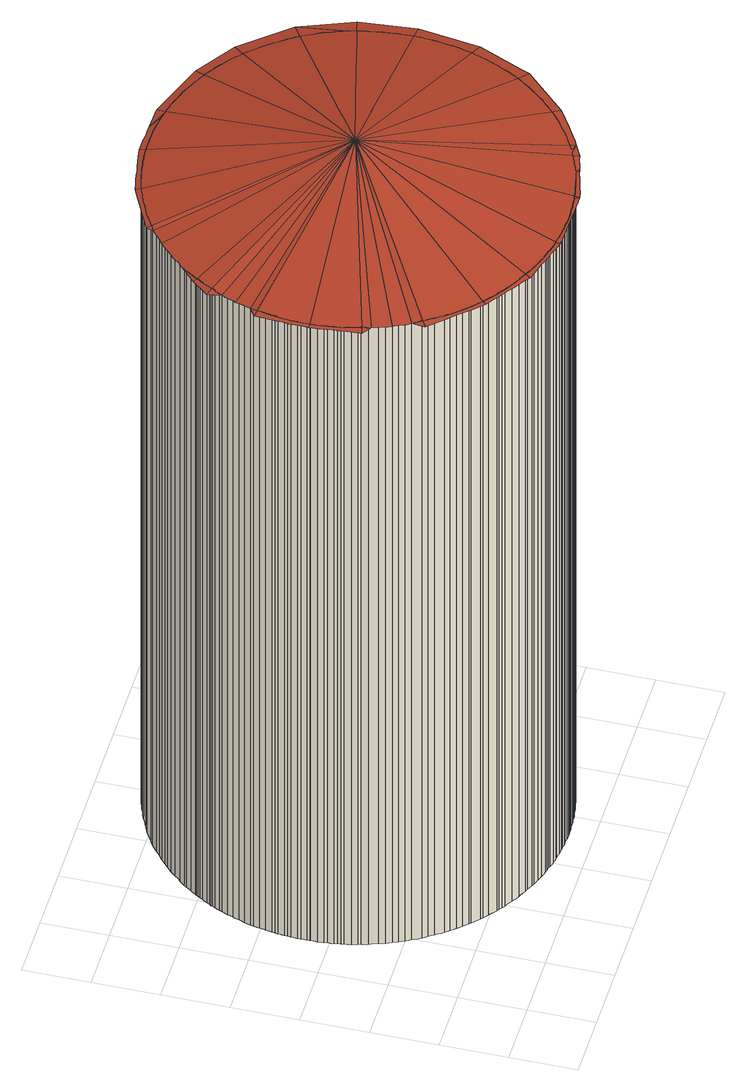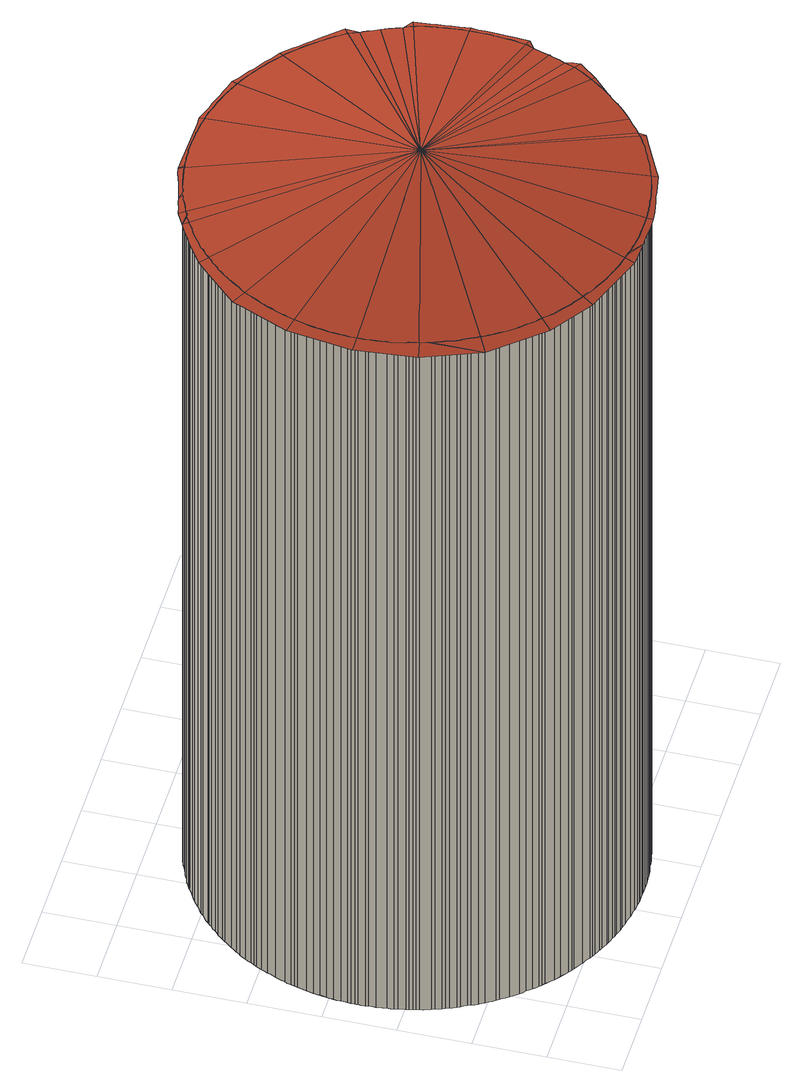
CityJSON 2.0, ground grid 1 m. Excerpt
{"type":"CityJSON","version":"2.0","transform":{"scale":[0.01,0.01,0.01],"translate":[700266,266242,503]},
"CityObjects":{
"building1":{"type":"Building","geometry":[{"type":"MultiSurface","lod":"3","boundaries":[[[0,1,2,3,4,5,6,7,8,9,10,11,12,13,14,15,16,17,18]],[[0,18,19,20,21,22,23,24,25,26,27,28,29,30,31,32,33,34,35,36,37]],[[0,37,38,39,40,41,42,43,44,45,46,47,48,49,50,51,52,53,54,55]],[[0,55,56,57,58,59,60,61,62,63,64,65,66,67,68,69,70,71,72,73,74]],[[0,74,75,76,77,78,79,80,81,82,83,84,85,86,87,88,89,90,91,92,93]],[[0,93,94,95,96,97,98,99,100,101,102,103,104,105,106,107,108]],[[0,108,109,110,111,112,113,114,115,116,117,118,119,120,121,122,123,124,125,126,127,128]],[[0,128,129,130,131,132,133,134,135,136,137,138,139,140,141,142,143,144,145,146,147,148]],[[0,148,149,150,151,152,153,154,155,156,157,158,159,160,161,162,163,164,165,166]],[[0,166,167,168,169,170,171,172,173,174,175,176,177,178,179,180,181,182,183,184,185]],[[0,185,186,187]],[[188,189,0,187,190]],[[0,189,191,192,193,194,195,196,197,198,199,200,201,202,203,204,205,206]],[[0,206,207,208,209,210,211,212,213,214,215,216]],[[217,0,216,218,219,220,221]],[[222,223,0,217,224]],[[225,0,223,226,227]],[[0,225,228,229,230]],[[0,230,231,232,233,234,235,236,237,238,239,240,241,242,243,244,245,246,247,248,249]],[[0,249,250,251,252,253,254,255,256,257,258,259,260,261,262,263,264,265,266,267,268]],[[269,270,0,268,271,272]],[[273,274,0,270,275]],[[276,277,0,274,278,279,280]],[[0,277,281,282,283,284]],[[0,284,285,286,287,288,289,290,291,292,293,294,295,296,297,298,299,300,301,302,303,304,305,306]],[[0,306,307,308,309,310,311,312,313,314,315,316,317,318,319,320,321,322,323,324]],[[0,324,325,326,327,328,329,330,331,332,333,334,335,336,337,338,339,340,341,342,343,344,345]],[[0,345,346,347,348,349,350,351,352,353,354,355,356,357,358,359,360,361,362,363,364,365,366,367,368,369,370,371,372]],[[0,372,373,374,375,376,377,378,379,380,381,382,383,384,385,386,387,388,389,390,391,392,393,394,395,396]],[[0,396,397,398,399,400,401,402,403]],[[0,403,404,405,406,407,408,409,410,411,412,413,414,415,416,417,418,419,420,421]],[[0,421,422,423,424,425,426,427,428,429,430,431,432,433,434,435,436,437,438,439,1]],[[440,283,282,281,277,441,442,443]],[[444,445,286,285,284,283,440,446]],[[447,288,287,286,445,448]],[[449,450,291,290,289,288,447,451]],[[452,294,292,291,450,453]],[[454,296,295,294,452,455]],[[456,298,297,296,454,457]],[[458,300,459,298,456,460]],[[301,300,458,461]],[[462,463,305,304,302,301,461,464]],[[306,305,463,465]],[[466,308,307,306,465,467]],[[468,469,311,310,309,308,466,470]],[[312,311,469,471]],[[313,312,471,472]],[[314,313,472,473]],[[474,475,317,316,315,314,473,476]],[[477,478,320,319,318,317,475,479]],[[480,481,324,323,322,320,478,482]],[[325,324,481,483]],[[484,328,326,325,483,485]],[[329,328,484,486]],[[487,331,330,329,486,488]],[[489,334,333,331,487,490]],[[491,337,336,334,489,492]],[[338,337,491,493]],[[339,338,493,494]],[[340,339,494,495]],[[496,343,342,340,495,497]],[[498,345,344,343,496,499]],[[346,345,498,500]],[[501,348,347,346,500,502]],[[503,351,350,348,501,504]],[[352,351,503,505]],[[354,352,505,506]],[[355,354,506,507]],[[508,358,357,355,507,509]],[[359,358,508,510]],[[360,359,510,511]],[[512,362,361,360,511,513]],[[363,362,512,514]],[[515,365,364,363,514,516]],[[366,365,515,517]],[[368,366,517,518]],[[369,368,518,519]],[[371,369,519,520]],[[372,371,520,521]],[[373,372,521,522]],[[523,376,374,373,522,524]],[[525,379,377,376,523,526]],[[527,382,380,379,525,528]],[[529,530,385,384,383,382,527,531]],[[532,389,387,385,530,533]],[[534,391,390,389,532,535]],[[392,391,534,536]],[[537,395,394,392,536,538]],[[539,540,541,400,398,397,396,395,537,542]],[[543,402,401,400,541,544]],[[403,402,543,545]],[[404,403,545,546]],[[547,548,408,407,405,404,546,549]],[[550,411,410,408,548,551]],[[552,413,412,411,550,553]],[[554,555,416,415,414,413,552,556]],[[417,416,555,557]],[[558,559,420,419,418,417,557,560]],[[421,420,559,561]],[[562,423,422,421,561,563]],[[564,425,424,423,562,565]],[[566,428,427,425,564,567]],[[568,430,429,428,566,569]],[[431,430,568,570]],[[571,572,434,433,432,431,570,573]],[[574,436,435,434,572,575]],[[576,438,437,436,574,577]],[[578,1,439,438,576,579]],[[580,3,2,1,578,581]],[[4,3,580,582]],[[5,4,582,583]],[[584,7,6,5,583,585]],[[586,9,8,7,584,587]],[[588,589,12,11,10,9,586,590]],[[591,592,15,14,13,12,589,593]],[[594,17,16,15,592,595]],[[18,17,594,596]],[[19,18,596,597]],[[598,599,22,21,20,19,597,600]],[[601,24,23,22,599,602]],[[603,26,25,24,601,604]],[[605,28,27,26,603,606]],[[607,30,29,28,605,608]],[[609,32,31,30,607,610]],[[611,34,33,32,609,612]],[[35,34,611,613]],[[36,35,613,614]],[[615,38,37,36,614,616]],[[617,40,39,38,615,618]],[[41,40,617,619]],[[620,43,42,41,619,621]],[[622,623,46,45,44,43,620,624]],[[625,48,47,46,623,626]],[[49,48,625,627]],[[628,51,50,49,627,629]],[[52,51,628,630]],[[53,52,630,631]],[[54,53,631,632]],[[55,54,632,633]],[[634,635,636,60,58,57,56,55,633,637]],[[61,60,636,638]],[[639,63,62,61,638,640]],[[64,63,639,641]],[[65,64,641,642]],[[643,67,66,65,642,644]],[[68,67,643,645]],[[646,70,69,68,645,647]],[[71,70,646,648]],[[649,73,72,71,648,650]],[[651,652,76,75,74,73,649,653]],[[654,655,79,78,77,76,652,656]],[[80,79,655,657]],[[658,659,83,82,81,80,657,660]],[[661,662,86,85,84,83,659,663]],[[664,88,87,86,662,665]],[[666,90,89,88,664,667]],[[668,92,91,90,666,669]],[[93,92,668,670]],[[94,93,670,671]],[[672,673,97,96,95,94,671,674]],[[675,99,98,97,673,676]],[[677,678,102,101,100,99,675,679]],[[103,102,678,680]],[[104,103,680,681]],[[682,683,107,106,105,104,681,684]],[[685,686,687,111,110,109,108,107,683,688]],[[112,111,687,689]],[[113,112,689,690]],[[691,115,114,113,690,692]],[[116,115,691,693]],[[694,118,117,116,693,695]],[[119,118,694,696]],[[697,121,120,119,696,698]],[[122,121,697,699]],[[123,122,699,700]],[[701,125,124,123,700,702]],[[126,125,701,703]],[[704,705,129,128,127,126,703,706]],[[707,708,133,132,130,129,705,709]],[[710,711,136,135,134,133,708,712]],[[713,139,137,136,711,714]],[[140,139,713,715]],[[141,140,715,716]],[[717,143,142,141,716,718]],[[144,143,717,719]],[[720,146,145,144,719,721]],[[722,148,147,146,720,723]],[[724,725,151,150,149,148,722,726]],[[152,151,725,727]],[[153,152,727,728]],[[729,155,154,153,728,730]],[[731,157,156,155,729,732]],[[733,159,158,157,731,734]],[[735,161,160,159,733,736]],[[737,738,165,164,162,161,735,739]],[[740,741,168,167,166,165,738,742]],[[169,168,741,743]],[[744,171,170,169,743,745]],[[746,173,172,171,744,747]],[[748,749,176,175,174,173,746,750]],[[751,752,179,178,177,176,749,753]],[[754,755,183,182,180,179,752,756]],[[184,183,755,757]],[[758,186,185,184,757,759]],[[760,190,187,186,758,761]],[[188,190,760,762]],[[189,188,762,763]],[[191,189,763,764]],[[765,193,192,191,764,766]],[[194,193,765,767]],[[768,196,195,194,767,769]],[[770,198,197,196,768,771]],[[772,200,199,198,770,773]],[[201,200,772,774]],[[775,203,202,201,774,776]],[[777,205,204,203,775,778]],[[206,205,777,779]],[[207,206,779,780]],[[208,207,780,781]],[[210,208,781,782]],[[783,213,211,210,782,784]],[[214,213,783,785]],[[215,214,785,786]],[[216,215,786,787]],[[218,216,787,788]],[[789,221,220,218,788,790]],[[217,221,789,791]],[[224,217,791,792]],[[222,224,792,793]],[[794,226,223,222,793,795]],[[227,226,794,796]],[[225,227,796,797]],[[228,225,797,798]],[[799,800,231,230,229,228,798,801]],[[802,233,232,231,800,803]],[[804,236,235,233,802,805]],[[237,236,804,806]],[[238,237,806,807]],[[808,240,239,238,807,809]],[[241,240,808,810]],[[242,241,810,811]],[[812,244,243,242,811,813]],[[245,244,812,814]],[[815,248,247,245,814,816]],[[249,248,815,817]],[[250,249,817,818]],[[819,252,251,250,818,820]],[[821,254,253,252,819,822]],[[255,254,821,823]],[[824,257,256,255,823,825]],[[258,257,824,826]],[[260,258,826,827]],[[261,260,827,828]],[[829,264,263,261,828,830]],[[831,266,265,264,829,832]],[[267,266,831,833]],[[834,835,269,271,268,267,833,836]],[[837,275,270,269,835,838]],[[273,275,837,839]],[[274,273,839,840]],[[841,279,278,274,840,842]],[[280,279,841,843]],[[441,277,276,280,843,844]],[[470,466,467]],[[476,473,472]],[[482,478,477]],[[520,518,517,516]],[[531,527,528]],[[543,540,539,538,534]],[[542,537,538]],[[544,541,540]],[[593,589,588]],[[600,597,596]],[[602,599,598]],[[606,603,604]],[[610,607,608]],[[616,613,611]],[[624,620,621]],[[656,652,651]],[[674,671,670]],[[679,675,676]],[[685,683,682]],[[714,711,710]],[[734,731,732]],[[739,735,736]],[[745,741,740]],[[753,749,748]],[[761,758,759]],[[782,781,780]],[[809,806,804]],[[818,815,816]],[[835,834,833,831,832,829,830,828,827,826,824,825,823,822,819,820,816,812,813,810,808,804,805,802,803,801,798,797,796,794,795,793,792,791,790,788,787,785,783,784,782,779,777,778,775,776,772,773,771,768,769,767,765,766,764,763,762,760,761,757,755,754,756,752,751,748,750,746,747,744,745,742,738,737,739,733,732,729,730,728,725,726,723,720,721,717,718,715,713,710,712,708,707,709,705,706,703,702,700,699,697,698,696,695,693,692,690,687,686,682,684,680,678,677,676,673,672,674,670,668,669,667,664,665,662,663,659,660,655,654,656,653,649,650,648,647,645,644,642,639,640,636,635,634,632,631,630,629,627,626,623,622,621,619,618,615,611,612,609,608,605,604,601,598,600,594,595,592,591,593,590,586,587,585,582,580,581,578,576,577,575,572,571,573,570,569,564,565,562,561,558,560,557,554,556,553,550,548,549,546,545,534,535,533,530,529,528,525,526,523,524,522,521,516,514,513,510,508,509,507,506,505,503,504,502,500,498,496,497,494,493,492,490,488,486,485,483,480,477,479,475,474,472,471,469,468,467,465,462,464,461,460,457,455,452,450,451,448,445,446,442,441,844,841,842,840,839,837,838]],[[845,846,18,17,16,15,14,13,12,11,10,9,8,7,6,5,4,3,2,1,847]],[[848,37,36,35,34,33,32,31,30,29,28,27,26,25,24,23,22,21,20,19,18,846]],[[848,849,55,54,53,52,51,50,49,48,47,46,45,44,43,42,41,40,39,38,37]],[[59,58,57,56,55,849]],[[59,74,73,72,71,70,69,68,67,66,65,64,63,62,61,60]],[[850,93,92,91,90,89,88,87,86,85,84,83,82,81,80,79,78,77,76,75,74,59]],[[850,851,108,107,106,105,104,103,102,101,100,99,98,97,96,95,94,93]],[[851,852,128,127,126,125,124,123,122,121,120,119,118,117,116,115,114,113,112,111,110,109,108]],[[852,131,130,129,128]],[[131,853,854,855,856,857,148,147,146,145,144,143,142,141,140,139,138,137,136,135,134,133,132]],[[858,859,860,861,862,863,864,865,166,165,164,163,162,161,160,159,158,157,156,155,154,153,152,151,150,149,148,857]],[[865,866,867,868,185,184,183,182,181,180,179,178,177,176,175,174,173,172,171,170,169,168,167,166]],[[868,187,186,185]],[[869,206,205,204,203,202,201,200,199,198,197]],[[870,871,872,216,215,214,213,212,211,210,209,208,207,206,869]],[[872,873,217,221,220,219,218,216]],[[226,223,222]],[[874,230,229,228,225]],[[875,876,877,878,879,880,881,882,249,248,247,246,245,244,243,242,241,240,239,238,237,236,235,234,233,232,231,230,874]],[[883,884,885,886,887,888,268,267,266,265,264,263,262,261,260,259,258,257,256,255,254,253,252,251,250,249,882]],[[271,268,888,270,269,272]],[[889,284,283,282,281,277]],[[890,891,892,893,894,895,896,306,305,304,303,302,301,300,299,298,297,296,295,294,293,292,291,290,289,288,287,286,285,284,889]],[[896,897,898,899,900,901,902,903,904,324,323,322,321,320,319,318,317,316,315,314,313,312,311,310,309,308,307,306]],[[905,906,907,908,909,910,911,912,345,344,343,342,341,340,339,338,337,336,335,334,333,332,331,330,329,328,327,326,325,324,904]],[[912,913,914,370,369,368,367,366,365,364,363,362,361,360,359,358,357,356,355,354,353,352,351,350,349,348,347,346,345]],[[370,915,916,917,918,919,386,385,384,383,382,381,380,379,378,377,376,375,374,373,372]],[[387,386,920,921,922,396,395,394,393,392,391,390,389,388]],[[399,398,397,396,922]],[[399,403,402,401,400]],[[923,924,925,926,927,421,420,419,418,417,416,415,414,413,412,411,410,409,408,407,406,405,404,403,399]],[[927,928,847,1,439,438,437,436,435,434,433,432,431,430,429,428,427,426,425,424,423,422,421]],[[370,372,371]]],"semantics":{"surfaces":[{"type":"RoofSurface","Flaeche":1.25,"Neigung":12.46,"Ausrichtung":114.01},{"type":"RoofSurface","Flaeche":1.33,"Neigung":12.56,"Ausrichtung":98.65},{"type":"RoofSurface","Flaeche":1.23,"Neigung":12.56,"Ausrichtung":84.18},{"type":"RoofSurface","Flaeche":1.21,"Neigung":12.52,"Ausrichtung":68.52},{"type":"RoofSurface","Flaeche":1.3,"Neigung":12.61,"Ausrichtung":49.27},{"type":"RoofSurface","Flaeche":1.04,"Neigung":12.71,"Ausrichtung":33.56},{"type":"RoofSurface","Flaeche":1.38,"Neigung":12.88,"Ausrichtung":19.41},{"type":"RoofSurface","Flaeche":1.25,"Neigung":12.97,"Ausrichtung":1.56},{"type":"RoofSurface","Flaeche":1.21,"Neigung":12.99,"Ausrichtung":-10.76},{"type":"RoofSurface","Flaeche":1.19,"Neigung":12.92,"Ausrichtung":-25.69},{"type":"RoofSurface","Flaeche":0.134,"Neigung":17.94,"Ausrichtung":-79.99},{"type":"RoofSurface","Flaeche":0.44,"Neigung":13.12,"Ausrichtung":-35.19},{"type":"RoofSurface","Flaeche":1.39,"Neigung":13.12,"Ausrichtung":-43.68},{"type":"RoofSurface","Flaeche":0.478,"Neigung":12.81,"Ausrichtung":-50.8},{"type":"RoofSurface","Flaeche":0.279,"Neigung":14.88,"Ausrichtung":-97.72},{"type":"RoofSurface","Flaeche":0.371,"Neigung":12.92,"Ausrichtung":-66.96},{"type":"RoofSurface","Flaeche":0.372,"Neigung":12.89,"Ausrichtung":-72.32},{"type":"RoofSurface","Flaeche":0.18,"Neigung":17.39,"Ausrichtung":-33.19},{"type":"RoofSurface","Flaeche":1.22,"Neigung":12.59,"Ausrichtung":-87.34},{"type":"RoofSurface","Flaeche":1.17,"Neigung":12.55,"Ausrichtung":-96.11},{"type":"RoofSurface","Flaeche":0.213,"Neigung":15.43,"Ausrichtung":-144.02},{"type":"RoofSurface","Flaeche":0.452,"Neigung":12.73,"Ausrichtung":-109.01},{"type":"RoofSurface","Flaeche":0.452,"Neigung":12.71,"Ausrichtung":-116.3},{"type":"RoofSurface","Flaeche":0.25,"Neigung":15.44,"Ausrichtung":-84.17},{"type":"RoofSurface","Flaeche":1.48,"Neigung":12.5,"Ausrichtung":-133.31},{"type":"RoofSurface","Flaeche":1.29,"Neigung":12.51,"Ausrichtung":-146.46},{"type":"RoofSurface","Flaeche":1.25,"Neigung":12.54,"Ausrichtung":-163.09},{"type":"RoofSurface","Flaeche":1.54,"Neigung":12.64,"Ausrichtung":-178.94},{"type":"RoofSurface","Flaeche":1.32,"Neigung":12.65,"Ausrichtung":165.22},{"type":"RoofSurface","Flaeche":0.332,"Neigung":12.54,"Ausrichtung":154.97},{"type":"RoofSurface","Flaeche":1.13,"Neigung":12.59,"Ausrichtung":148.43},{"type":"RoofSurface","Flaeche":1.28,"Neigung":12.49,"Ausrichtung":134.58},{"type":"WallSurface"},{"type":"GroundSurface"},{"type":"RoofSurface","Flaeche":0.163,"Neigung":12.46,"Ausrichtung":114},{"type":"RoofSurface","Flaeche":0.169,"Neigung":12.56,"Ausrichtung":98.65},{"type":"RoofSurface","Flaeche":0.171,"Neigung":12.56,"Ausrichtung":84.18},{"type":"RoofSurface","Flaeche":0.11,"Neigung":12.52,"Ausrichtung":68.52},{"type":"RoofSurface","Flaeche":0.075,"Neigung":12.52,"Ausrichtung":68.52},{"type":"RoofSurface","Flaeche":0.194,"Neigung":12.61,"Ausrichtung":49.27},{"type":"RoofSurface","Flaeche":0.133,"Neigung":12.71,"Ausrichtung":33.56},{"type":"RoofSurface","Flaeche":0.131,"Neigung":12.88,"Ausrichtung":19.41},{"type":"RoofSurface","Flaeche":0.0292,"Neigung":12.97,"Ausrichtung":1.4},{"type":"RoofSurface","Flaeche":0.0546,"Neigung":12.97,"Ausrichtung":1.4},{"type":"RoofSurface","Flaeche":0.0623,"Neigung":12.98,"Ausrichtung":-10.62},{"type":"RoofSurface","Flaeche":0.0587,"Neigung":12.91,"Ausrichtung":-25.64},{"type":"RoofSurface","Flaeche":0.00385,"Neigung":17.94,"Ausrichtung":-79.99},{"type":"RoofSurface","Flaeche":0.0123,"Neigung":13.12,"Ausrichtung":-43.68},{"type":"RoofSurface","Flaeche":0.0286,"Neigung":12.82,"Ausrichtung":-50.58},{"type":"RoofSurface","Flaeche":0.0105,"Neigung":14.93,"Ausrichtung":-98.04},{"type":"RoofSurface","Flaeche":8e-06,"Neigung":12.9,"Ausrichtung":-70.22},{"type":"RoofSurface","Flaeche":0.00633,"Neigung":17.39,"Ausrichtung":-33.19},{"type":"RoofSurface","Flaeche":0.0563,"Neigung":12.58,"Ausrichtung":-87.14},{"type":"RoofSurface","Flaeche":0.0518,"Neigung":12.55,"Ausrichtung":-96.06},{"type":"RoofSurface","Flaeche":0.0068,"Neigung":15.43,"Ausrichtung":-144.02},{"type":"RoofSurface","Flaeche":0.00938,"Neigung":15.44,"Ausrichtung":-84.17},{"type":"RoofSurface","Flaeche":0.0655,"Neigung":12.49,"Ausrichtung":-133.63},{"type":"RoofSurface","Flaeche":0.0479,"Neigung":12.51,"Ausrichtung":-146.31},{"type":"RoofSurface","Flaeche":0.0481,"Neigung":12.53,"Ausrichtung":-163.05},{"type":"RoofSurface","Flaeche":0.046,"Neigung":12.64,"Ausrichtung":-178.61},{"type":"RoofSurface","Flaeche":0.0324,"Neigung":12.64,"Ausrichtung":164.75},{"type":"RoofSurface","Flaeche":0.023,"Neigung":12.64,"Ausrichtung":164.64},{"type":"RoofSurface","Flaeche":0.0133,"Neigung":12.54,"Ausrichtung":154.97},{"type":"RoofSurface","Flaeche":0.00524,"Neigung":12.54,"Ausrichtung":154.97},{"type":"RoofSurface","Flaeche":0.0806,"Neigung":12.58,"Ausrichtung":148.83},{"type":"RoofSurface","Flaeche":0.139,"Neigung":12.49,"Ausrichtung":134.79},{"type":"RoofSurface","Flaeche":0.000139,"Neigung":12.64,"Ausrichtung":-178.94}],"values":[0,1,2,3,4,5,6,7,8,9,10,11,12,13,14,15,16,17,18,19,20,21,22,23,24,25,26,27,28,29,30,31,32,32,32,32,32,32,32,32,32,32,32,32,32,32,32,32,32,32,32,32,32,32,32,32,32,32,32,32,32,32,32,32,32,32,32,32,32,32,32,32,32,32,32,32,32,32,32,32,32,32,32,32,32,32,32,32,32,32,32,32,32,32,32,32,32,32,32,32,32,32,32,32,32,32,32,32,32,32,32,32,32,32,32,32,32,32,32,32,32,32,32,32,32,32,32,32,32,32,32,32,32,32,32,32,32,32,32,32,32,32,32,32,32,32,32,32,32,32,32,32,32,32,32,32,32,32,32,32,32,32,32,32,32,32,32,32,32,32,32,32,32,32,32,32,32,32,32,32,32,32,32,32,32,32,32,32,32,32,32,32,32,32,32,32,32,32,32,32,32,32,32,32,32,32,32,32,32,32,32,32,32,32,32,32,32,32,32,32,32,32,32,32,32,32,32,32,32,32,32,32,32,32,32,32,32,32,32,32,32,32,32,32,32,32,32,32,32,32,32,32,32,32,32,32,32,32,32,32,32,32,32,33,33,33,33,33,33,33,33,33,33,33,33,33,33,33,33,33,33,33,33,33,33,33,33,33,33,33,33,33,34,35,36,37,38,39,40,41,42,43,44,45,46,47,48,49,50,51,52,53,54,55,56,57,58,59,60,61,62,63,64,65,66]}}]}
},
"vertices":[
[370,345,1266],[619,177,1200],[622,181,1200],[624,185,1200],[627,190,1200],[629,194,1200],[631,198,1200],[633,202,1200],[635,206,1200],[638,211,1200],[639,215,1200],[641,219,1200],[643,224,1200],[645,228,1200],[647,233,1200],[648,237,1200],[650,241,1200],[651,246,1200],[653,251,1200],[654,255,1200],[655,260,1200],[656,264,1200],[658,269,1200],[659,273,1200],[660,278,1200],[661,283,1200],[661,287,1200],[662,292,1200],[663,297,1200],[664,301,1200],[664,306,1200],[665,311,1200],[665,316,1200],[665,320,1200],[666,325,1200],[666,330,1200],[666,335,1200],[666,338,1200],[666,339,1200],[666,344,1200],[666,349,1200],[665,353,1200],[665,358,1200],[665,363,1200],[664,368,1200],[664,372,1200],[663,377,1200],[663,382,1200],[662,386,1200],[661,391,1200],[660,396,1200],[659,401,1200],[658,405,1201],[657,410,1201],[656,414,1201],[655,418,1201],[655,419,1201],[654,423,1201],[652,428,1201],[646,504,1196],[651,433,1201],[649,437,1201],[648,441,1201],[646,446,1201],[644,450,1201],[642,455,1201],[641,459,1201],[639,464,1201],[637,468,1201],[634,472,1201],[632,476,1201],[630,480,1201],[628,485,1201],[626,489,1201],[624,491,1201],[623,493,1201],[621,497,1201],[618,501,1201],[616,505,1201],[613,509,1201],[610,513,1201],[607,517,1200],[605,520,1200],[602,524,1200],[599,528,1200],[596,532,1200],[593,535,1200],[590,539,1200],[586,542,1200],[583,546,1200],[580,549,1200],[577,553,1200],[573,556,1201],[570,559,1201],[566,562,1200],[563,566,1200],[559,569,1200],[556,572,1200],[552,575,1200],[548,578,1200],[544,580,1200],[541,583,1200],[537,586,1200],[533,589,1200],[529,591,1200],[525,594,1200],[521,596,1200],[517,599,1200],[515,600,1200],[512,601,1200],[508,603,1200],[504,606,1199],[500,608,1199],[496,610,1199],[491,612,1199],[487,614,1199],[483,616,1199],[478,618,1199],[474,620,1199],[470,621,1199],[465,623,1199],[461,624,1199],[456,626,1199],[452,627,1199],[447,629,1199],[443,630,1199],[438,631,1199],[433,632,1199],[430,633,1199],[429,633,1199],[424,634,1199],[396,648,1196],[419,635,1199],[415,636,1199],[410,637,1198],[405,637,1198],[401,638,1198],[396,639,1198],[395,639,1198],[391,639,1198],[386,640,1198],[382,640,1198],[377,640,1198],[372,640,1198],[368,640,1198],[363,640,1198],[358,640,1198],[353,640,1198],[348,640,1198],[344,640,1198],[339,639,1198],[334,639,1198],[330,638,1198],[325,638,1198],[320,637,1198],[316,636,1198],[311,636,1197],[306,635,1197],[302,634,1197],[297,633,1198],[292,632,1198],[288,631,1198],[283,629,1198],[280,628,1198],[279,628,1198],[274,627,1198],[270,625,1198],[269,625,1198],[265,624,1198],[260,622,1198],[256,620,1198],[252,619,1198],[247,617,1198],[243,615,1197],[239,613,1197],[234,611,1197],[230,609,1197],[226,607,1197],[222,605,1197],[217,603,1198],[213,600,1198],[210,598,1198],[209,598,1198],[205,595,1198],[201,593,1198],[200,592,1198],[197,590,1197],[193,588,1196],[178,576,1196],[170,570,1196],[185,582,1196],[163,564,1196],[160,561,1196],[156,558,1196],[149,551,1196],[146,548,1196],[143,544,1196],[137,537,1196],[133,534,1196],[130,530,1196],[127,526,1196],[124,523,1196],[122,519,1197],[119,515,1197],[116,511,1197],[113,507,1197],[111,504,1197],[111,503,1198],[108,499,1198],[106,496,1198],[106,495,1198],[103,491,1198],[102,489,1198],[101,487,1198],[99,483,1198],[96,479,1198],[96,478,1199],[88,462,1196],[94,474,1198],[92,471,1197],[92,470,1197],[90,466,1197],[81,444,1196],[79,440,1196],[84,453,1196],[72,417,1196],[78,435,1196],[75,426,1196],[71,412,1197],[70,408,1198],[69,406,1198],[69,403,1198],[68,398,1198],[67,394,1198],[67,393,1198],[66,389,1198],[65,384,1198],[65,380,1198],[64,375,1197],[64,370,1197],[63,366,1197],[63,361,1197],[62,356,1197],[62,352,1197],[62,347,1197],[62,342,1197],[62,338,1197],[62,337,1197],[62,333,1197],[62,329,1197],[62,328,1197],[62,323,1197],[62,318,1197],[63,314,1197],[63,309,1197],[64,304,1197],[64,299,1197],[65,295,1197],[66,290,1197],[66,286,1197],[66,285,1197],[67,281,1197],[68,277,1198],[68,276,1198],[69,271,1198],[70,267,1198],[71,262,1198],[73,258,1198],[73,257,1198],[75,248,1197],[77,244,1196],[74,253,1198],[74,253,1197],[83,226,1196],[87,217,1196],[80,235,1196],[97,196,1196],[100,192,1196],[89,213,1196],[91,209,1196],[95,200,1196],[102,188,1197],[104,184,1197],[107,180,1198],[107,178,1198],[109,176,1198],[112,172,1198],[115,168,1198],[117,164,1198],[120,160,1198],[123,156,1198],[126,152,1197],[129,149,1197],[129,148,1197],[132,145,1197],[135,141,1197],[138,138,1197],[141,134,1197],[144,131,1197],[147,128,1197],[151,124,1197],[154,121,1197],[158,117,1197],[161,115,1197],[161,114,1197],[165,111,1197],[168,108,1197],[172,105,1197],[176,102,1197],[180,99,1197],[183,96,1197],[187,93,1197],[191,91,1197],[195,88,1197],[199,85,1197],[203,83,1197],[207,80,1197],[211,78,1197],[215,76,1197],[219,73,1197],[223,71,1197],[227,69,1197],[228,69,1198],[232,67,1198],[236,65,1198],[240,63,1198],[245,61,1197],[245,60,1197],[249,59,1197],[254,57,1197],[258,55,1197],[262,54,1197],[263,54,1197],[267,52,1197],[271,51,1197],[272,51,1197],[276,49,1197],[281,48,1197],[285,47,1197],[290,46,1197],[294,44,1197],[298,43,1197],[299,43,1197],[304,42,1197],[308,41,1197],[311,41,1198],[313,41,1197],[318,40,1197],[322,39,1197],[323,39,1197],[327,39,1197],[332,38,1197],[336,38,1197],[339,37,1197],[341,37,1197],[346,37,1197],[347,37,1197],[351,37,1197],[355,36,1197],[360,36,1197],[365,36,1197],[369,36,1197],[374,36,1197],[379,37,1197],[384,37,1197],[389,37,1197],[393,38,1197],[397,38,1197],[398,38,1197],[403,39,1197],[409,32,1196],[407,40,1198],[408,40,1198],[412,40,1198],[417,41,1197],[418,41,1197],[421,42,1197],[426,43,1197],[427,43,1197],[431,44,1197],[435,45,1197],[436,45,1197],[440,46,1197],[444,47,1197],[449,49,1197],[454,50,1197],[464,47,1196],[458,51,1197],[462,53,1197],[463,53,1197],[467,54,1197],[471,56,1198],[476,58,1198],[480,59,1198],[480,60,1198],[485,61,1198],[488,63,1198],[489,64,1198],[493,66,1198],[511,64,1196],[498,67,1198],[502,70,1198],[506,72,1198],[507,72,1198],[510,74,1198],[514,77,1198],[515,77,1198],[518,79,1198],[522,81,1198],[523,81,1198],[527,84,1198],[530,86,1198],[534,89,1198],[538,92,1198],[542,95,1198],[546,97,1198],[550,100,1198],[553,103,1199],[557,106,1199],[561,109,1199],[564,112,1199],[566,114,1199],[568,116,1199],[571,119,1199],[575,122,1199],[578,126,1199],[579,127,1199],[581,129,1199],[585,132,1199],[588,136,1199],[591,139,1199],[594,143,1199],[597,147,1199],[600,150,1199],[603,154,1200],[606,158,1200],[609,162,1200],[611,166,1200],[614,169,1200],[617,173,1200],[107,180,31],[100,192,31],[102,188,31],[104,184,31],[109,176,31],[112,172,31],[107,178,31],[117,164,31],[115,168,31],[123,156,31],[126,152,31],[120,160,31],[132,145,31],[129,149,31],[138,138,31],[135,141,31],[144,131,31],[141,134,31],[151,124,31],[148,127,1197],[148,127,31],[154,121,31],[161,114,31],[165,111,31],[158,117,31],[168,108,31],[176,102,31],[172,105,31],[183,96,31],[187,93,31],[180,99,31],[191,91,31],[195,88,31],[199,85,31],[207,80,31],[211,78,31],[203,83,31],[219,73,31],[223,71,31],[215,76,31],[232,67,31],[236,65,31],[228,69,31],[240,63,31],[249,59,31],[245,61,31],[254,57,31],[262,54,31],[258,55,31],[271,51,31],[267,52,31],[281,48,31],[276,49,31],[285,47,31],[290,46,31],[294,44,31],[304,42,31],[299,43,31],[311,41,31],[308,41,31],[313,41,31],[322,39,31],[318,40,31],[332,38,31],[327,39,31],[336,38,31],[341,37,31],[346,37,31],[355,36,31],[351,37,31],[360,36,31],[365,36,31],[374,36,31],[369,36,31],[379,37,31],[389,37,31],[384,37,31],[393,38,31],[398,38,31],[403,39,31],[407,40,31],[408,40,31],[412,40,31],[421,42,31],[417,41,31],[431,44,31],[426,43,31],[440,46,31],[435,45,31],[449,49,31],[454,50,31],[444,47,31],[463,53,31],[458,51,31],[471,56,31],[467,54,31],[476,58,31],[485,61,31],[480,60,31],[489,64,31],[493,66,31],[498,67,31],[488,63,31],[506,72,31],[502,70,31],[507,72,31],[510,74,31],[518,79,31],[522,81,31],[514,77,31],[530,86,31],[527,84,31],[538,92,31],[534,89,31],[546,97,31],[550,100,31],[542,95,31],[553,103,31],[561,109,31],[564,112,31],[557,106,31],[566,114,31],[571,119,31],[568,116,31],[578,126,31],[575,122,31],[585,132,31],[581,129,31],[591,139,31],[588,136,31],[594,143,31],[600,150,31],[603,154,31],[597,147,31],[609,162,31],[606,158,31],[614,169,31],[611,166,31],[619,177,31],[617,173,31],[624,185,31],[622,181,31],[627,190,31],[629,194,31],[633,202,31],[631,198,31],[638,211,31],[635,206,31],[641,219,31],[643,224,31],[639,215,31],[647,233,31],[648,237,31],[645,228,31],[651,246,31],[650,241,31],[653,251,31],[654,255,31],[656,264,31],[658,269,31],[655,260,31],[660,278,31],[659,273,31],[661,287,31],[661,283,31],[663,297,31],[662,292,31],[664,306,31],[664,301,31],[665,316,31],[665,311,31],[666,325,31],[665,320,31],[666,330,31],[666,335,31],[666,339,31],[666,338,31],[666,349,31],[666,344,31],[665,353,31],[665,363,31],[665,358,31],[664,372,31],[663,377,31],[664,368,31],[662,386,31],[663,382,31],[661,391,31],[659,401,31],[660,396,31],[658,405,31],[657,410,31],[656,414,31],[655,418,31],[654,423,31],[652,428,31],[651,433,31],[655,419,31],[649,437,31],[646,446,31],[648,441,31],[644,450,31],[642,455,31],[639,464,31],[641,459,31],[637,468,31],[632,476,31],[634,472,31],[630,480,31],[626,489,31],[628,485,31],[623,493,31],[621,497,31],[624,491,31],[616,505,31],[613,509,31],[618,501,31],[610,513,31],[605,520,31],[602,524,31],[607,517,31],[596,532,31],[593,535,31],[599,528,31],[586,542,31],[590,539,31],[580,549,31],[583,546,31],[573,556,31],[577,553,31],[570,559,31],[566,562,31],[559,569,31],[556,572,31],[563,566,31],[548,578,31],[552,575,31],[541,583,31],[537,586,31],[544,580,31],[533,589,31],[529,591,31],[521,596,31],[517,599,31],[525,594,31],[512,601,31],[508,603,31],[504,606,31],[515,600,31],[500,608,31],[496,610,31],[487,614,31],[491,612,31],[483,616,31],[474,620,31],[478,618,31],[470,621,31],[461,624,31],[465,623,31],[456,626,31],[452,627,31],[443,630,31],[447,629,31],[438,631,31],[430,633,31],[429,633,31],[433,632,31],[419,635,31],[415,636,31],[424,634,31],[405,637,31],[401,638,31],[410,637,31],[391,639,31],[396,639,31],[386,640,31],[382,640,31],[372,640,31],[377,640,31],[368,640,31],[358,640,31],[363,640,31],[348,640,31],[353,640,31],[339,639,31],[334,639,31],[344,640,31],[330,638,31],[325,638,31],[316,636,31],[320,637,31],[306,635,31],[311,636,31],[297,633,31],[302,634,31],[288,631,31],[292,632,31],[279,628,31],[274,627,31],[283,629,31],[269,625,31],[265,624,31],[270,625,31],[260,622,31],[252,619,31],[256,620,31],[243,615,31],[247,617,31],[234,611,31],[230,609,31],[239,613,31],[222,605,31],[217,603,31],[226,607,31],[209,598,31],[205,595,31],[213,600,31],[201,593,31],[197,590,31],[200,592,31],[185,582,31],[193,588,31],[178,576,31],[170,570,31],[163,564,31],[156,558,31],[160,561,31],[149,551,31],[143,544,31],[146,548,31],[133,534,31],[137,537,31],[127,526,31],[130,530,31],[124,523,31],[119,515,31],[122,519,31],[113,507,31],[116,511,31],[111,504,31],[111,503,31],[108,499,31],[106,495,31],[101,487,31],[103,491,31],[99,483,31],[96,479,31],[96,478,31],[94,474,31],[90,466,31],[92,470,31],[88,462,31],[84,453,31],[81,444,31],[78,435,31],[79,440,31],[75,426,31],[72,417,31],[71,412,31],[69,406,31],[69,403,31],[70,408,31],[67,394,31],[68,398,31],[65,384,31],[66,389,31],[65,380,31],[64,375,31],[63,366,31],[64,370,31],[63,361,31],[62,356,31],[62,347,31],[62,352,31],[62,342,31],[62,333,31],[62,337,31],[62,329,31],[62,328,31],[62,318,31],[62,323,31],[63,309,31],[63,314,31],[64,304,31],[65,295,31],[64,299,31],[66,290,31],[66,285,31],[67,281,31],[69,271,31],[68,276,31],[71,262,31],[70,267,31],[73,258,31],[74,253,31],[75,248,31],[73,257,31],[80,235,31],[77,244,31],[83,226,31],[87,217,31],[91,209,31],[89,213,31],[95,200,31],[97,196,31],[643,180,1196],[672,245,1196],[637,165,1196],[686,337,1196],[678,423,1196],[585,574,1196],[524,615,1196],[433,647,1196],[387,648,1196],[377,648,1196],[368,649,1196],[358,649,1196],[347,649,1196],[333,647,1196],[324,645,1196],[314,643,1196],[305,641,1196],[296,640,1196],[286,638,1196],[277,636,1196],[267,634,1196],[257,629,1196],[206,604,1196],[195,599,1196],[106,508,1196],[99,500,1196],[94,493,1196],[85,483,1196],[86,473,1196],[59,408,1196],[58,394,1196],[58,385,1196],[57,375,1196],[57,366,1196],[56,357,1196],[56,347,1196],[56,338,1196],[55,329,1196],[57,313,1196],[58,303,1196],[59,294,1196],[60,285,1196],[61,275,1196],[63,254,1196],[98,172,1196],[124,144,1196],[131,138,1196],[137,131,1196],[144,124,1196],[150,117,1196],[157,110,1196],[164,103,1196],[177,95,1196],[184,89,1196],[192,84,1196],[200,79,1196],[208,73,1196],[216,68,1196],[224,63,1196],[232,57,1196],[243,54,1196],[252,51,1196],[261,49,1196],[270,46,1196],[279,43,1196],[288,41,1196],[297,38,1196],[310,34,1196],[322,34,1196],[398,32,1196],[419,34,1196],[428,37,1196],[437,40,1196],[446,42,1196],[455,45,1196],[473,49,1196],[482,52,1196],[492,54,1196],[519,68,1196],[527,73,1196],[535,78,1196],[544,83,1196],[575,103,1196],[589,117,1196]
]}
